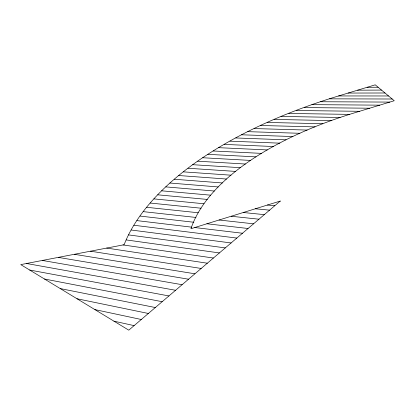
<?xml version="1.0" encoding="UTF-8"?>
<svg xmlns="http://www.w3.org/2000/svg" width="415" height="415" viewBox="0 0 415 415"><rect width="100%" height="100%" fill="white"/><g stroke="black" fill="none" stroke-linecap="round" stroke-linejoin="round"><path stroke-width="0.62" d="M367.083 87.3L378.107 87.233M357.595 90.18L381.515 90.081M348.097 93.059L384.995 92.991M338.588 95.948L388.559 95.969M329.51 98.837L392.201 99.009M320.645 101.737L389.763 102.09M311.945 104.642L379.715 105.156M304.262 107.568L369.646 108.222M296.549 110.509L359.566 111.298M288.793 113.461L349.705 114.379M281.007 116.428L340.113 117.471M274.097 119.427L331.362 120.589M267.229 122.446L322.839 123.722M260.387 125.486L315.021 126.891M254.099 128.562L307.162 130.071M247.771 131.659L299.884 133.293M241.52 134.787L292.876 136.545M235.782 137.962L286.023 139.829M229.998 141.162L279.84 143.165M224.162 144.394L273.604 146.531M218.518 147.667L267.312 149.929M213.201 150.987L261.575 153.384M207.827 154.339L256.014 156.88M202.686 157.742L250.463 160.423M197.675 161.196L245.441 164.034M192.669 164.688L240.363 167.691M187.985 168.251L235.58 171.411M183.248 171.851L230.973 175.192M178.73 175.519L226.512 179.041M174.326 179.249L222.399 182.968M169.86 183.025L218.228 186.952M165.761 186.89L214.389 191.03M161.606 190.807L210.701 195.185M279.44 201.311L279.902 201.353M157.752 194.817L207.261 199.428M267.405 205.036L274.772 205.721M153.898 198.889L203.973 203.765M255.355 208.771L269.574 210.156M150.199 203.044L201.073 208.216M243.278 212.506L264.303 214.643M146.692 207.298L198.209 212.76M231.181 216.257L258.96 219.198M143.144 211.619L195.984 217.46M219.063 220.007L253.544 223.82M140.052 216.075L193.836 222.264M206.924 223.768L248.051 228.499M136.903 220.609L191.647 227.161M194.76 227.534L242.479 233.251M133.91 225.246L236.83 238.065M131.228 230.019L231.098 242.951M128.494 234.89L225.288 247.905M126.248 239.927L219.39 252.932M123.037 244.938L213.403 258.031M106.697 248.077L207.334 263.209M90.465 251.2L201.171 268.464M74.332 254.302L194.915 273.796M58.302 257.388L188.566 279.207M42.377 260.449L182.123 284.7M26.55 263.494L175.576 290.277M29.683 270.03L168.931 295.942M44.509 279.025L162.187 301.695M60.253 288.581L155.329 307.536M77.008 298.753L148.368 313.47M94.874 309.595L141.297 319.498M113.969 321.179L134.112 325.625M280.239 201.062L128.78 330.169L20.75 264.609L124.116 244.731A361.143 173.584 -7.4 0 1 335.32 96.939L375.233 84.831L394.25 100.726L354.784 112.756A272.287 127.934 -7.9 0 0 190.952 228.712L280.239 201.062"/></g></svg>
